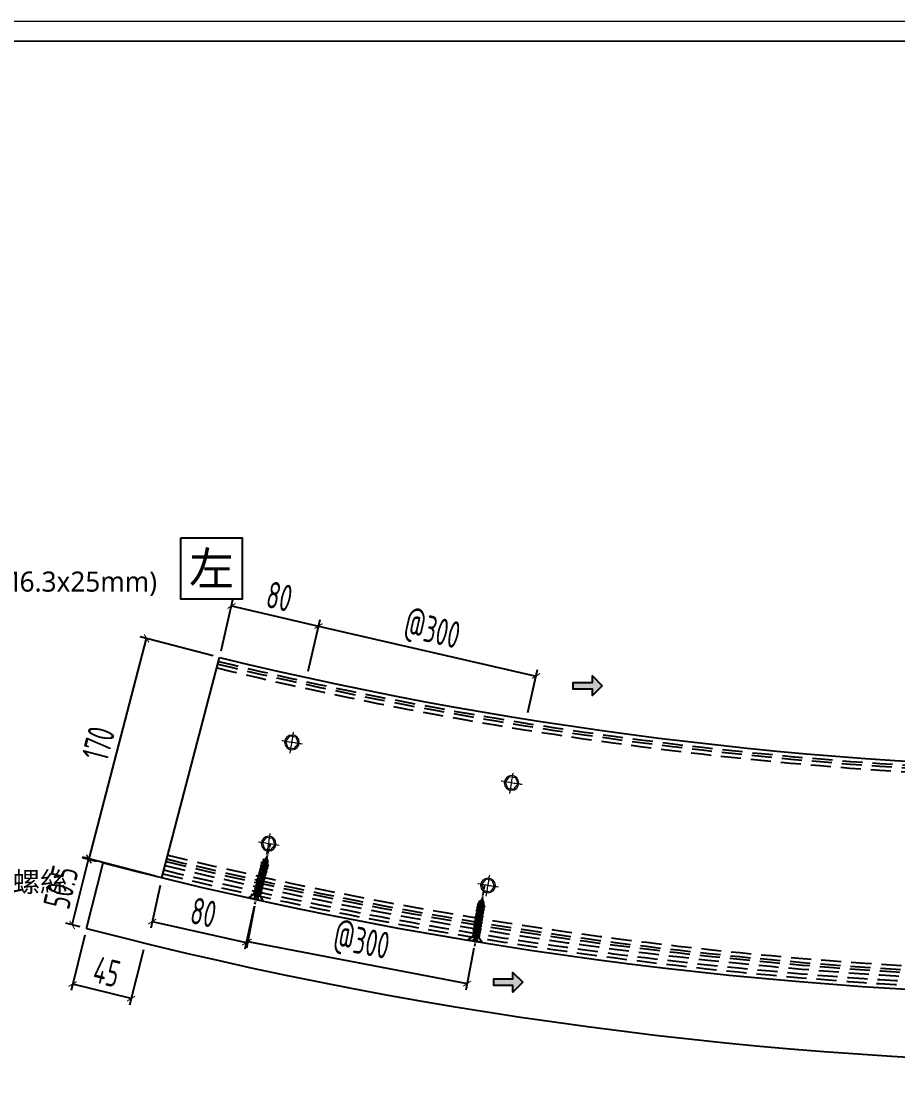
# Model space of a CAD drawing. Extents: x -3378 to 102197, y -3799 to 48702.
# Drawn here: x 8907 to 9562, y -1814 to -1020 of the extents above; entities that cross this region are included whole.
import ezdxf
from ezdxf import colors
from ezdxf.entities.mleader import LeaderData, LeaderLine
from ezdxf.enums import TextEntityAlignment as Align
from ezdxf.math import Vec2, Vec3

# ---------------------------------------------------------------- set-up
doc = ezdxf.new("R2010")
doc.units = 0
doc.set_wipeout_variables(frame=1)
for name, pattern in [('CEN1', [9, 6, -1, 1, -1]), ('CENTER', [2, 1.25, -0.25, 0.25, -0.25]), ('HIDDEN', [0.375, 0.25, -0.125])]:
    doc.linetypes.add(name, pattern=pattern)
for name, color, linetype in [('ARR', 6, 'Continuous'), ('BZ_标注', 4, 'Continuous'), ('DIM', 173, 'Continuous'), ('GM_ANNO_LABL', 4, 'Continuous'), ('GM_ANNO_TEXT', 7, 'Continuous'), ('螺絲 固定五金 FASTENERS', 124, 'Continuous'), ('螺絲、螺栓', 4, 'Continuous'), ('金屬面材 METAL PANEL', 2, 'Continuous'), ('镀锌钢板', 3, 'Continuous'), ('隱藏線 HIDDEN', 8, 'HIDDEN')]:
    doc.layers.add(name, color=color, linetype=linetype)
doc.layers.add('GM_CNST', color=171, linetype='Continuous', lineweight=5, plot=False)
doc.layers.add('GM_SCEW', color=6, linetype='Continuous', lineweight=5)
doc.styles.add('CHINESE', font='ros1.shx', dxfattribs={"width": 0.75, "bigfont": 'hztxt.shx'})
doc.styles.add('GM', font='')
doc.styles.get('GM').set_extended_font_data('Microsoft JhengHei')
doc.dimstyles.new('F-05', dxfattribs={"dimscale": 5, "dimtxt": 4, "dimasz": 1, "dimexe": 1, "dimexo": 1, "dimgap": 1, "dimtad": 1, "dimdec": 1, "dimzin": 12, "dimdsep": 46, "dimtxsty": 'CHINESE', "dimblk": 'ARCHTICK', "dimcen": 0, "dimclrd": 4, "dimclre": 4, "dimclrt": 1, "dimadec": 0, "dimazin": 3, "dimtfac": 1, "dimtdec": 1, "dimtix": 1, "dimtofl": 0, "dimtmove": 2, "dimatfit": 3, "dimfxl": 1, "dimtolj": 1, "dimtzin": 0, "dimarcsym": 0})

# ---------------------------------------------------------------- blocks, each defined once
blk = doc.blocks.new('TK')
at = {"lineweight": 0}
blk.add_3dface([(3, 5), (415, 5), (415, 294), (3, 294)], dxfattribs=at)
at = {"layer": 'GM_CNST'}
blk.add_lwpolyline([(3, 294), (415, 294), (415, 30.55), (3, 30.55)], close=True, dxfattribs=at)
at = {"layer": 'GM_CNST', "linetype": 'Continuous', "lineweight": 0}
blk.add_3dface([(420, 0), (0, 0), (0, 297), (420, 297)], dxfattribs=at)
at = {"layer": 'GM_ANNO_TEXT', "style": 'GM'}
for tag, p in [('業主', (283.43, 26.37)), ('圖名', (283.48, 9.14))]:
    blk.add_attdef(tag, text='', height=2.56, dxfattribs=at).set_placement(p, align=Align.MIDDLE_LEFT)
for tag, p in [('繪圖者', (109.3, 23.05)), ('比例尺', (166.71, 23.04)), ('設計者', (109.3, 9.56)), ('單位', (138.49, 9.62)), ('日期', (166.62, 9.45))]:
    blk.add_attdef(tag, text='', height=2.56, dxfattribs=at).set_placement(p, align=Align.CENTER)
for p in [(389.45, 19.37), (389.45, 13.69), (359.78, 12.56), (389.45, 8.01)]:
    blk.add_attdef('加工編號', text='', height=2.56, dxfattribs=at).set_placement(p, align=Align.MIDDLE)
blk = doc.blocks.new('_ArchTick')
at = {"color": 0, "linetype": 'ByBlock', "const_width": 0.15}
blk.add_lwpolyline([(-0.5, -0.5), (0.5, 0.5)], dxfattribs=at)
blk = doc.blocks.new('*D1358')
at = {"layer": 'Defpoints', "color": 0, "ltscale": 10, "transparency": 16777216}
for p in [(8955.65, -1698), (8999.29, -1708.94), (8945.27, -1739.41)]:
    blk.add_point(p, dxfattribs=at)
at = {"layer": 'DIM', "color": 4, "lineweight": -2, "ltscale": 10, "transparency": 16777216}
for p, q in [((8954.44, -1702.85), (8944.05, -1744.26)), ((8998.08, -1713.79), (8987.69, -1755.2)), ((8988.91, -1750.35), (8945.27, -1739.41))]:
    blk.add_line(p, q, dxfattribs=at)
at = {"layer": 'DIM', "color": 4, "lineweight": -2, "ltscale": 10, "transparency": 16777216, "xscale": 5, "yscale": 5, "zscale": 5}
for p, rotation in [((8945.27, -1739.41), 165.9242308848685), ((8988.91, -1750.35), 345.9242308848685)]:
    blk.add_blockref('_ArchTick', p, dxfattribs=dict(at, rotation=rotation))
at = {"layer": 'DIM', "color": 1, "ltscale": 10, "transparency": 16777216, "insert": (8970.74, -1730.33), "char_height": 20, "attachment_point": 5, "rotation": 345.92423, "style": 'CHINESE'}
blk.add_mtext('\\A1;45', dxfattribs=at)
blk = doc.blocks.new('*D1362')
at = {"layer": 'Defpoints', "color": 0, "ltscale": 10, "transparency": 16777216}
for p in [(9000.52, -1481.36), (9054.98, -1495.6), (9011.97, -1660.08)]:
    blk.add_point(p, dxfattribs=at)
at = {"layer": 'DIM', "color": 4, "lineweight": -2, "ltscale": 10, "transparency": 16777216}
for p, q in [((8957.51, -1645.83), (9000.52, -1481.36)), ((9050.15, -1494.34), (8995.68, -1480.1)), ((9007.14, -1658.81), (8952.67, -1644.57))]:
    blk.add_line(p, q, dxfattribs=at)
at = {"layer": 'DIM', "color": 4, "lineweight": -2, "ltscale": 10, "transparency": 16777216, "xscale": 5, "yscale": 5, "zscale": 5}
for p, rotation in [((9000.52, -1481.36), 75.34429539571796), ((8957.51, -1645.83), 255.3442953957179)]:
    blk.add_blockref('_ArchTick', p, dxfattribs=dict(at, rotation=rotation))
at = {"layer": 'DIM', "color": 1, "ltscale": 10, "transparency": 16777216, "insert": (8964.5, -1559.8), "char_height": 20, "attachment_point": 5, "rotation": 75.3443, "style": 'CHINESE'}
blk.add_mtext('\\A1;170', dxfattribs=at)
blk = doc.blocks.new('*D1363')
at = {"layer": 'Defpoints', "color": 0, "ltscale": 10, "transparency": 16777216}
for p in [(8957.22, -1646.32), (8967.97, -1649.02), (8955.65, -1698)]:
    blk.add_point(p, dxfattribs=at)
at = {"layer": 'DIM', "color": 4, "lineweight": -2, "ltscale": 10, "transparency": 16777216}
for p, q in [((8944.9, -1695.3), (8957.22, -1646.32)), ((8963.12, -1647.8), (8952.37, -1645.1)), ((8950.81, -1696.78), (8940.05, -1694.08))]:
    blk.add_line(p, q, dxfattribs=at)
at = {"layer": 'DIM', "color": 4, "lineweight": -2, "ltscale": 10, "transparency": 16777216, "xscale": 5, "yscale": 5, "zscale": 5}
for p, rotation in [((8957.22, -1646.32), 75.88910720799166), ((8944.9, -1695.3), 255.8891072079916)]:
    blk.add_blockref('_ArchTick', p, dxfattribs=dict(at, rotation=rotation))
at = {"layer": 'DIM', "color": 1, "ltscale": 10, "transparency": 16777216, "insert": (8936.51, -1667.15), "char_height": 20, "attachment_point": 5, "rotation": 75.88911, "style": 'CHINESE'}
blk.add_mtext('\\A1;50.5', dxfattribs=at)
blk = doc.blocks.new('m6六角自攻(平面)')
at = {"linetype": 'CENTER'}
for p, q in [((0, -8), (0, 8)), ((8, 0), (-8, 0))]:
    blk.add_line(p, q, dxfattribs=at)
blk.add_lwpolyline([(0, 4.95), (4.29, 2.47), (4.29, -2.47), (0, -4.95), (-4.29, -2.47), (-4.29, 2.47)], close=True)
blk.add_circle((0, 0), 5.5)
blk = doc.blocks.new('*D1365')
at = {"layer": 'Defpoints', "color": 0, "ltscale": 10, "transparency": 16777216}
for p in [(9128.99, -1472.11), (9054.99, -1495.58), (9120.12, -1510.6)]:
    blk.add_point(p, dxfattribs=at)
at = {"layer": 'DIM', "color": 4, "lineweight": -2, "ltscale": 10, "transparency": 16777216}
for p, q in [((9056.11, -1490.71), (9064.98, -1452.23)), ((9063.86, -1457.1), (9128.99, -1472.11)), ((9121.25, -1505.72), (9130.11, -1467.24))]:
    blk.add_line(p, q, dxfattribs=at)
at = {"layer": 'DIM', "color": 4, "lineweight": -2, "ltscale": 10, "transparency": 16777216, "xscale": 5, "yscale": 5, "zscale": 5}
for p, rotation in [((9063.86, -1457.1), 167.0202937996831), ((9128.99, -1472.11), 347.0202937996832)]:
    blk.add_blockref('_ArchTick', p, dxfattribs=dict(at, rotation=rotation))
at = {"layer": 'DIM', "color": 1, "ltscale": 10, "transparency": 16777216, "insert": (9099.79, -1449.99), "char_height": 20, "attachment_point": 5, "rotation": 347.02029, "style": 'CHINESE'}
blk.add_mtext('\\A1;80', dxfattribs=at)
blk = doc.blocks.new('*D1366')
at = {"layer": 'Defpoints', "color": 0, "ltscale": 10, "transparency": 16777216}
for p in [(9120.12, -1510.6), (9291.47, -1509.4), (9284.08, -1541.6)]:
    blk.add_point(p, dxfattribs=at)
at = {"layer": 'DIM', "color": 4, "lineweight": -2, "ltscale": 10, "transparency": 16777216}
for p, q in [((9121.24, -1505.72), (9130.07, -1467.23)), ((9128.95, -1472.11), (9291.47, -1509.4)), ((9285.2, -1536.73), (9292.59, -1504.52))]:
    blk.add_line(p, q, dxfattribs=at)
at = {"layer": 'DIM', "color": 4, "lineweight": -2, "ltscale": 10, "transparency": 16777216, "xscale": 5, "yscale": 5, "zscale": 5}
for p, rotation in [((9128.95, -1472.11), 167.0768688754306), ((9291.47, -1509.4), 347.0768688754307)]:
    blk.add_blockref('_ArchTick', p, dxfattribs=dict(at, rotation=rotation))
at = {"layer": 'DIM', "color": 1, "ltscale": 10, "transparency": 16777216, "insert": (9213.57, -1476.13), "char_height": 20, "attachment_point": 5, "rotation": 347.07687, "style": 'CHINESE'}
blk.add_mtext('\\A1;@300', dxfattribs=at)
blk = doc.blocks.new('A$C4E2A2353')
at = {"layer": 'ARR', "color": 0, "linetype": 'CEN1', "ltscale": 0.5}
blk.add_line((42.86, 0), (-3.62, 0), dxfattribs=at)
at = {"layer": 'ARR', "color": 0, "linetype": 'ByBlock', "ltscale": 0.3}
for p, q in [((0.3, -5.3), (0.3, 5.3)), ((3.1, -2.5), (3.1, 2.5)), ((4.38, 2.15), (3.1, 2.15)), ((3.1, 1.24), (3.82, -2.16)), ((4.71, 2.87), (4.38, 2.15)), ((4.38, 2.15), (5.3, -2.16)), ((4.43, 1.96), (5.34, -2.36)), ((5.34, 2.15), (4.71, 2.87)), ((4.71, 2.87), (5.93, -2.88)), ((4.89, 2.06), (5.8, -2.26)), ((6.82, 2.15), (5.34, 2.15)), ((5.34, 2.15), (6.26, -2.16)), ((5.34, 2.15), (6.26, -2.16)), ((7.15, 2.87), (6.82, 2.15)), ((6.82, 2.15), (7.74, -2.16)), ((6.86, 1.96), (7.78, -2.36)), ((7.78, 2.15), (7.15, 2.87)), ((7.15, 2.87), (8.37, -2.88)), ((7.32, 2.06), (8.24, -2.26)), ((9.26, 2.15), (7.78, 2.15)), ((7.78, 2.15), (8.7, -2.16)), ((7.78, 2.15), (8.7, -2.16)), ((9.59, 2.87), (9.26, 2.15)), ((9.26, 2.15), (10.17, -2.16)), ((9.3, 1.96), (10.21, -2.36)), ((10.22, 2.15), (9.59, 2.87)), ((9.59, 2.87), (10.81, -2.88)), ((9.76, 2.06), (10.67, -2.26)), ((11.7, 2.15), (10.22, 2.15)), ((10.22, 2.15), (11.13, -2.16)), ((10.22, 2.15), (11.13, -2.16)), ((12.02, 2.87), (11.7, 2.15)), ((11.7, 2.15), (12.61, -2.16)), ((11.74, 1.96), (12.65, -2.36)), ((12.66, 2.15), (12.02, 2.87)), ((12.02, 2.87), (13.24, -2.88)), ((12.2, 2.06), (13.11, -2.26)), ((14.13, 2.15), (12.66, 2.15)), ((12.66, 2.15), (13.57, -2.16)), ((12.66, 2.15), (13.57, -2.16)), ((14.46, 2.87), (14.13, 2.15)), ((14.13, 2.15), (15.05, -2.16)), ((14.18, 1.96), (15.09, -2.36)), ((15.09, 2.15), (14.46, 2.87)), ((14.46, 2.87), (15.68, -2.88)), ((14.64, 2.06), (15.55, -2.26)), ((16.57, 2.15), (15.09, 2.15)), ((15.09, 2.15), (16.01, -2.16)), ((15.09, 2.15), (16.01, -2.16)), ((16.9, 2.87), (16.57, 2.15)), ((16.57, 2.15), (17.49, -2.16)), ((16.61, 1.96), (17.53, -2.36)), ((17.53, 2.15), (16.9, 2.87)), ((16.9, 2.87), (18.12, -2.88)), ((17.07, 2.06), (17.99, -2.26)), ((19.01, 2.15), (17.53, 2.15)), ((17.53, 2.15), (18.45, -2.16)), ((17.53, 2.15), (18.45, -2.16)), ((19.34, 2.87), (19.01, 2.15)), ((19.01, 2.15), (19.92, -2.16)), ((19.05, 1.96), (19.96, -2.36)), ((19.97, 2.15), (19.34, 2.87)), ((19.34, 2.87), (20.56, -2.88)), ((19.51, 2.06), (20.42, -2.26)), ((21.45, 2.15), (19.97, 2.15)), ((19.97, 2.15), (20.88, -2.16)), ((19.97, 2.15), (20.88, -2.16)), ((21.77, 2.87), (21.45, 2.15)), ((21.77, 2.87), (21.45, 2.15)), ((21.45, 2.15), (22.36, -2.16)), ((21.45, 2.15), (22.36, -2.16)), ((21.49, 1.96), (22.4, -2.36)), ((21.49, 1.96), (22.4, -2.36)), ((22.41, 2.15), (21.77, 2.87)), ((21.77, 2.87), (22.99, -2.88)), ((22.41, 2.15), (21.77, 2.87)), ((21.77, 2.87), (22.99, -2.88)), ((21.95, 2.06), (22.86, -2.26)), ((21.95, 2.06), (22.86, -2.26)), ((23.88, 2.15), (22.41, 2.15)), ((22.41, 2.15), (23.32, -2.16)), ((23.88, 2.15), (22.41, 2.15)), ((22.41, 2.15), (23.32, -2.16)), ((22.41, 2.15), (23.32, -2.16)), ((22.41, 2.15), (23.32, -2.16)), ((24.21, 2.87), (23.88, 2.15)), ((24.21, 2.87), (23.88, 2.15)), ((23.88, 2.15), (24.8, -2.16)), ((23.88, 2.15), (24.8, -2.16)), ((23.93, 1.96), (24.84, -2.36)), ((23.93, 1.96), (24.84, -2.36)), ((24.84, 2.15), (24.21, 2.87)), ((24.21, 2.87), (25.43, -2.88)), ((24.84, 2.15), (24.21, 2.87)), ((24.21, 2.87), (25.43, -2.88)), ((24.38, 2.06), (25.3, -2.26)), ((24.38, 2.06), (25.3, -2.26)), ((26.32, 2.15), (24.84, 2.15)), ((24.84, 2.15), (25.76, -2.16)), ((26.32, 2.15), (24.84, 2.15)), ((24.84, 2.15), (25.76, -2.16)), ((24.84, 2.15), (25.76, -2.16)), ((24.84, 2.15), (25.76, -2.16)), ((26.65, 2.87), (26.32, 2.15)), ((26.65, 2.87), (26.32, 2.15)), ((26.32, 2.15), (27.24, -2.16)), ((26.32, 2.15), (27.24, -2.16)), ((26.36, 1.96), (27.28, -2.36)), ((26.36, 1.96), (27.28, -2.36)), ((27.28, 2.15), (26.65, 2.87)), ((26.65, 2.87), (27.87, -2.88)), ((27.28, 2.15), (26.65, 2.87)), ((26.65, 2.87), (27.87, -2.88)), ((26.82, 2.06), (27.74, -2.26)), ((26.82, 2.06), (27.74, -2.26)), ((28.91, 1.45), (27.28, 2.15)), ((27.28, 2.15), (28.19, -2.16)), ((27.28, 2.15), (28.19, -2.16)), ((27.28, 2.15), (28.19, -2.16)), ((27.28, 2.15), (28.19, -2.16)), ((29.24, 2.17), (28.91, 1.45)), ((28.91, 1.45), (29.52, -1.46)), ((29.96, 0.99), (29.24, 2.17)), ((29.24, 2.17), (30.16, -2.18)), ((32.25, 0), (29.96, 1.25)), ((29.96, 0.99), (30.39, -1)), ((32.26, 0), (32.25, 0)), ((3.1, -1.02), (3.49, -2.88)), ((3.1, -2.44), (3.49, -2.88)), ((3.49, -2.88), (3.82, -2.16)), ((3.82, -2.16), (5.3, -2.16)), ((5.3, -2.16), (5.93, -2.88)), ((5.93, -2.88), (6.26, -2.16)), ((6.26, -2.16), (7.74, -2.16)), ((7.74, -2.16), (8.37, -2.88)), ((8.37, -2.88), (8.7, -2.16)), ((8.7, -2.16), (10.17, -2.16)), ((10.17, -2.16), (10.81, -2.88)), ((10.81, -2.88), (11.13, -2.16)), ((11.13, -2.16), (12.61, -2.16)), ((12.61, -2.16), (13.24, -2.88)), ((13.24, -2.88), (13.57, -2.16)), ((13.57, -2.16), (15.05, -2.16)), ((15.05, -2.16), (15.68, -2.88)), ((15.68, -2.88), (16.01, -2.16)), ((16.01, -2.16), (17.49, -2.16)), ((17.49, -2.16), (18.12, -2.88)), ((18.12, -2.88), (18.45, -2.16)), ((18.45, -2.16), (19.92, -2.16)), ((19.92, -2.16), (20.56, -2.88)), ((20.56, -2.88), (20.88, -2.16)), ((20.88, -2.16), (22.36, -2.16)), ((22.36, -2.16), (22.99, -2.88)), ((22.36, -2.16), (22.99, -2.88)), ((22.99, -2.88), (23.32, -2.16)), ((22.99, -2.88), (23.32, -2.16)), ((23.32, -2.16), (24.8, -2.16)), ((23.32, -2.16), (24.8, -2.16)), ((24.8, -2.16), (25.43, -2.88)), ((24.8, -2.16), (25.43, -2.88)), ((25.43, -2.88), (25.76, -2.16)), ((25.43, -2.88), (25.76, -2.16)), ((25.76, -2.16), (27.24, -2.16)), ((25.76, -2.16), (27.24, -2.16)), ((27.24, -2.16), (27.87, -2.88)), ((27.24, -2.16), (27.87, -2.88)), ((27.87, -2.88), (28.19, -2.16)), ((27.87, -2.88), (28.19, -2.16)), ((28.19, -2.16), (29.52, -1.46)), ((29.52, -1.46), (30.16, -2.18)), ((30.16, -2.18), (30.39, -1)), ((30.39, -1), (32.25, -0.01)), ((32.25, -0.01), (32.26, 0))]:
    blk.add_line(p, q, dxfattribs=at)
blk.add_lwpolyline([(3.1, 2.5), (0.3, 5.3), (0, 5.3), (0, -5.3), (0.3, -5.3), (3.1, -2.5)], dxfattribs=at)
blk.add_lwpolyline([(0, -1.61, 0.048054), (2.67, -0.68, 0.292428), (3.1, 0, 0.292428), (2.67, 0.68, 0.048054), (0, 1.61, 0.048054)], format="xyb", dxfattribs=at)
blk = doc.blocks.new('*U920')
at = {"layer": '螺絲、螺栓', "color": 0, "linetype": 'ByBlock', "xscale": -1, "rotation": 180}
blk.add_blockref('A$C4E2A2353', (0, 0), dxfattribs=at)
blk = doc.blocks.new('*D1392')
at = {"layer": 'Defpoints', "color": 0, "ltscale": 10, "transparency": 16777216}
for p in [(9011.72, -1661.04), (9082.01, -1676.7), (9074.93, -1708.47)]:
    blk.add_point(p, dxfattribs=at)
at = {"layer": 'DIM', "color": 4, "lineweight": -2, "ltscale": 10, "transparency": 16777216}
for p, q in [((9010.63, -1665.92), (9003.56, -1697.69)), ((9080.92, -1681.58), (9073.85, -1713.35)), ((9004.65, -1692.81), (9074.93, -1708.47))]:
    blk.add_line(p, q, dxfattribs=at)
at = {"layer": 'DIM', "color": 4, "lineweight": -2, "ltscale": 10, "transparency": 16777216, "xscale": 5, "yscale": 5, "zscale": 5}
for p, rotation in [((9004.65, -1692.81), 167.4440055240021), ((9074.93, -1708.47), 347.444005524002)]:
    blk.add_blockref('_ArchTick', p, dxfattribs=dict(at, rotation=rotation))
at = {"layer": 'DIM', "color": 1, "ltscale": 10, "transparency": 16777216, "insert": (9043.05, -1686), "char_height": 20, "attachment_point": 5, "rotation": 347.44401, "style": 'CHINESE'}
blk.add_mtext('\\A1;80', dxfattribs=at)
blk = doc.blocks.new('*D1393')
at = {"layer": 'Defpoints', "color": 0, "ltscale": 10, "transparency": 16777216}
for p in [(9082.1, -1676.3), (9245.98, -1707.64), (9239.98, -1739.02)]:
    blk.add_point(p, dxfattribs=at)
at = {"layer": 'DIM', "color": 4, "lineweight": -2, "ltscale": 10, "transparency": 16777216}
for p, q in [((9081.16, -1681.21), (9075.16, -1712.59)), ((9076.1, -1707.68), (9239.98, -1739.02)), ((9245.04, -1712.56), (9239.04, -1743.93))]:
    blk.add_line(p, q, dxfattribs=at)
at = {"layer": 'DIM', "color": 4, "lineweight": -2, "ltscale": 10, "transparency": 16777216, "xscale": 5, "yscale": 5, "zscale": 5}
for p, rotation in [((9076.1, -1707.68), 169.1711594727385), ((9239.98, -1739.02), 349.1711594727384)]:
    blk.add_blockref('_ArchTick', p, dxfattribs=dict(at, rotation=rotation))
at = {"layer": 'DIM', "color": 1, "ltscale": 10, "transparency": 16777216, "insert": (9160.86, -1708.62), "char_height": 20, "attachment_point": 5, "rotation": 349.17116, "style": 'CHINESE'}
blk.add_mtext('\\A1;@300', dxfattribs=at)
blk = doc.blocks.new('_Dot')
at = {"color": 0, "linetype": 'ByBlock', "lineweight": -2}
blk.add_line((-0.5, 0), (-1, 0), dxfattribs=at)
at = {"color": 0, "linetype": 'ByBlock', "const_width": 0.5}
blk.add_lwpolyline([(-0.25, 0, 1), (0.25, 0, 1)], format="xyb", close=True, dxfattribs=at)
blk = doc.blocks.new('*U1278')
blk.add_wipeout([(-1.6, 1.6), (1.6, 1.6), (1.6, -1.6), (-1.6, -1.6)])
blk.add_lwpolyline([(-1.6, 1.6), (1.6, 1.6), (1.6, -1.6), (-1.6, -1.6)], close=True)
at = {"layer": 'GM_ANNO_TEXT', "ltscale": 0.3, "style": 'GM', "flags": 8}
blk.add_attdef('01', text='', height=1.725, dxfattribs=at).set_placement((0, 0), align=Align.MIDDLE_CENTER)
blk = doc.blocks.new('*U1468')
blk.add_hatch(color=256).paths.add_polyline_path([(0, 0), (6.35, -6.35), (6.35, -2.16), (18.62, -2.16), (18.62, 2.16), (6.35, 2.16), (6.35, 6.35)])
at = {"color": 0, "linetype": 'Continuous'}
blk.add_lwpolyline([(0, 0), (6.35, -6.35), (6.35, -2.16), (18.62, -2.16), (18.62, 2.16), (6.35, 2.16), (6.35, 6.35)], close=True, dxfattribs=at)

msp = doc.modelspace()

# ---------------------------------------------------------------- linework, layer by layer
at = {"layer": '金屬面材 METAL PANEL'}
msp.add_line((9011.973, -1660.076), (9054.99, -1495.582), dxfattribs=at)
msp.add_arc((9749.501, 1368.753), 2947.331, 256.370594, 283.99649, dxfattribs=at)
at = {"layer": '镀锌钢板', "linetype": 'Continuous'}
msp.add_line((8955.655, -1697.998), (8967.964, -1649.02), dxfattribs=at)
for radius, start in [(3117.331, 255.480627), (3167.831, 255.487204)]:
    msp.add_arc((9749.501, 1368.753), radius, start, 284.876157, dxfattribs=at)
at = {"layer": '隱藏線 HIDDEN', "linetype": 'HIDDEN', "ltscale": 60}
for radius, start, end in [(2955.331, 256.370594, 283.99649), (2952.331, 256.370594, 283.99649), (2950.331, 256.370594, 283.99649), (3102.831, 256.318547, 284.046859), (3099.831, 256.318547, 284.046859), (3111.331, 256.315576, 284.049734), (3107.831, 256.317607, 284.047768), (3104.831, 256.318547, 284.046859), (3114.331, 256.315576, 284.049734)]:
    msp.add_arc((9749.501, 1368.753), radius, start, end, dxfattribs=at)

# ---------------------------------------------------------------- block references
at = {"xscale": 4.988094787632672, "yscale": 4.988094787632672, "zscale": 4.988094787632672}
msp.add_blockref('TK', (8514.316, -2501.885), dxfattribs=at)
at = {"layer": 'BZ_标注', "xscale": -1.15794349234784, "yscale": 1.157943492362392, "zscale": 1.157943492357573}
for p in [(9340.865, -1516.693), (9281.511, -1738.072)]:
    msp.add_blockref('*U1468', p, dxfattribs=at)
at = {"layer": 'GM_SCEW', "ltscale": 0.3, "xscale": -1, "rotation": 80.64688608321715}
for p in [(9109.062, -1559.002), (9273.149, -1589.224), (9091.664, -1634.621), (9255.569, -1665.853)]:
    msp.add_blockref('m6六角自攻(平面)', p, dxfattribs=at)
at = {"layer": '螺絲 固定五金 FASTENERS'}
for p, rotation in [((9082.101, -1676.297), 75.66542032697761), ((9245.98, -1707.645), 80.78370467107655)]:
    msp.add_blockref('*U920', p, dxfattribs=dict(at, rotation=rotation))

# ---------------------------------------------------------------- dimensions: what is measured, and where the dimension line sits
at = {"layer": 'DIM', "ltscale": 10}
for p1, p2, distance, text, picture, middle in [((9054.99, -1495.582), (9120.122, -1510.595), 39.49, '80', '*D1365', (9099.795, -1449.991)), ((9011.721, -1661.041), (9082.01, -1676.695), -32.551, '80', '*D1392', (9043.05, -1685.999)), ((9082.101, -1676.297), (9245.98, -1707.645), -31.948, '@300', '*D1393', (9160.856, -1708.617))]:
    dim = msp.add_aligned_dim(p1=p1, p2=p2, distance=distance, text=text, dimstyle='F-05', dxfattribs=at)
    dim.commit()
    dim.dimension.update_dxf_attribs({"geometry": picture, "text_midpoint": middle})
dim = msp.add_linear_dim(base=(9291.469, -1509.396), p1=(9120.122, -1510.595), p2=(9284.08, -1541.599), angle=167.076869, text='@300', dimstyle='F-05', dxfattribs=at)
dim.commit()
dim.dimension.update_dxf_attribs({"geometry": '*D1366', "text_midpoint": (9213.566, -1476.131)})
for p1, p2, distance, picture, middle in [((9011.973, -1660.076), (9054.985, -1495.605), 56.294, '*D1362', (8964.504, -1559.802)), ((8955.655, -1697.998), (8967.967, -1649.021), 11.086, '*D1363', (8936.512, -1667.15)), ((8999.294, -1708.94), (8955.655, -1697.998), 42.696, '*D1358', (8970.739, -1730.334))]:
    dim = msp.add_aligned_dim(p1=p1, p2=p2, distance=distance, dimstyle='F-05', dxfattribs=at)
    dim.commit()
    dim.dimension.update_dxf_attribs({"geometry": picture, "text_midpoint": middle})

# ---------------------------------------------------------------- leaders
at = {"layer": 'GM_ANNO_LABL'}
ml = msp.add_multileader_mtext('Standard', dxfattribs=at)
ml.set_content('{\\fMicrosoft JhengHei|b0|i0|c136|p34;平頭自攻螺絲(M6.3x25mm)}', color=256, style='GM')
ml.set_leader_properties()
ml.set_arrow_properties(name='DOT')
ml.build(insert=Vec2(0, 0))
ml.multileader.update_dxf_attribs({"arrow_head_size": 3})
ctx = ml.context
ctx.base_point, ctx.char_height, ctx.arrow_head_size, ctx.plane_origin = Vec3(8757.293, -1440.595), 15, 3, Vec3(8784.073, -1429.886)
notes = []
notes.append((ctx, [(0, (1, 1, 0), (8721.716, -1440.595), (1, 0), 35.576, [(0, [(8674.262, -1493.41)], 0, [])])]))
ctx.mtext.insert, ctx.mtext.flow_direction = Vec3(8759.293, -1431.39), 5
ml = msp.add_multileader_mtext('Standard', dxfattribs=at)
ml.set_content('{\\fMicrosoft JhengHei|b0|i0|c136|p34;\\C0;M6.3x30mm平頭自攻螺絲}', color=256, style='GM')
ml.set_leader_properties()
ml.set_arrow_properties(name='DOT')
ml.build(insert=Vec2(0, 0))
ml.multileader.update_dxf_attribs({"arrow_head_size": 3})
ctx = ml.context
ctx.base_point, ctx.char_height, ctx.arrow_head_size, ctx.plane_origin = Vec3(8702.087, -1663.782), 15, 3, Vec3(8783.834, -1705.837)
notes.append((ctx, [(0, (1, 1, 0), (8686.945, -1663.782), (1, 0), 15.143, [(0, [(8641.12, -1610.116)], 0, [])])]))
ctx.mtext.insert, ctx.mtext.flow_direction = Vec3(8704.087, -1655.706), 5
for ctx, leaders in notes:
    for number, flags, end, landing, length, lines in leaders:
        leader = LeaderData()
        leader.index, (leader.has_last_leader_line, leader.has_dogleg_vector, leader.attachment_direction) = number, flags
        leader.last_leader_point, leader.dogleg_vector, leader.dogleg_length = Vec3(end), Vec3(landing), length
        for number, points, colour, breaks in lines:
            line = LeaderLine()
            line.index, line.vertices, line.color, line.breaks = number, Vec3.list(points), colors.encode_raw_color(colour), breaks
            leader.lines.append(line)
        ctx.leaders.append(leader)

# ---------------------------------------------------------------- next in the draw order: block references
at = {"layer": 'GM_ANNO_LABL', "ltscale": 0.3, "xscale": 14.28571431275816, "yscale": 14.28571431275816, "zscale": 14.28571431275816}
msp.add_blockref('*U1278', (9049.058, -1429.108), dxfattribs=at).add_auto_attribs({'01': '左'})

doc.saveas('drawing.dxf')
